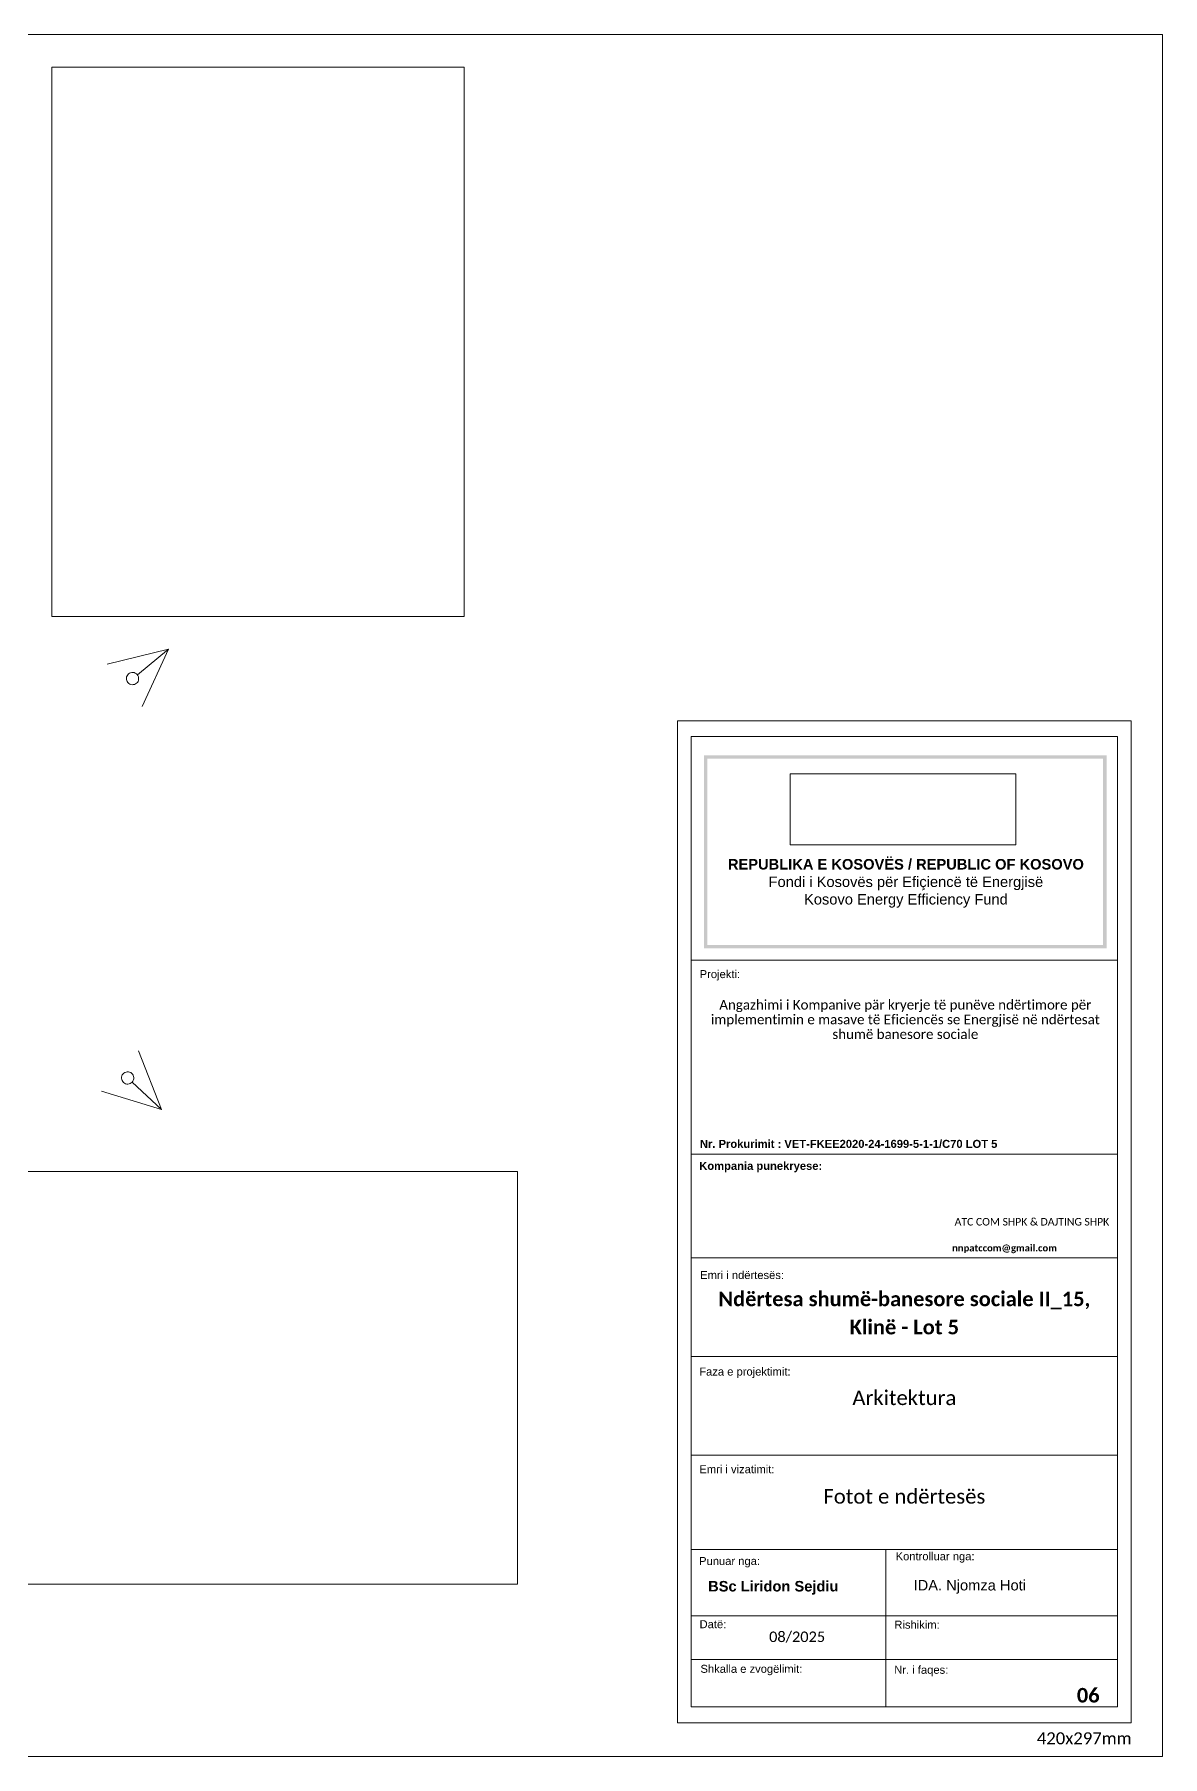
# Model space of a CAD drawing. Header units: feet. Extents: x 2814058 to 2855058, y -67651 to -38951.
# Drawn here: x 2836248 to 2855058, y -67651 to -38951 of the extents above; entities that cross this region are included whole.
import ezdxf

# ---------------------------------------------------------------- set-up
doc = ezdxf.new("R2010")
doc.units = ezdxf.units.FT
doc.header["$MEASUREMENT"] = 0
doc.header["$XCLIPFRAME"] = 0
for name, color, linetype, lineweight in [('Annotation - Text_Pen_No__1', 7, 'Continuous', 0), ('Dimensioning - General_Pen_No__41', 7, 'Continuous', 0), ('Shell - Roof_Pen_No__1', 7, 'Continuous', 0), ('Shell - Roof_Pen_No__21', 7, 'Continuous', 0)]:
    doc.layers.add(name, color=color, linetype=linetype, lineweight=lineweight)
for name, color, linetype, lineweight, true_color in [('Annotation - Text_Pen_No__61', 7, 'Continuous', 0, 0x6a6a6a), ('Drawing & Figure_Pen_No__48', 7, 'Continuous', 0, 0xa80f02), ('Shell - Roof_Pen_No__61', 7, 'Continuous', 0, 0x6a6a6a), ('Structural - Bearing_Pen_No__86', 7, 'Continuous', 0, 0x5555ff)]:
    doc.layers.add(name, color=color, linetype=linetype, lineweight=lineweight, true_color=true_color)
doc.layers.add('Drawing & Figure', color=7, linetype='Continuous')
doc.styles.add('GENERATED_STYLE_1', font='arialbd.ttf')
doc.styles.add('GENERATED_STYLE_2', font='calibrib.ttf')
doc.styles.add('GENERATED_STYLE_3', font='arial.ttf')
doc.styles.add('GENERATED_STYLE_4', font='calibri.ttf')
doc.styles.add('GENERATED_STYLE_5', font='calibril.ttf')
picture_1 = doc.add_image_def('image1.png', size_in_pixel=(354, 134))
picture_2 = doc.add_image_def('image3.jpg', size_in_pixel=(2464, 3280))
picture_3 = doc.add_image_def('image4.jpg', size_in_pixel=(3280, 2464))

msp = doc.modelspace()

# ---------------------------------------------------------------- hatches: boundary and pattern name
at = {"layer": 'Structural - Bearing_Pen_No__86', "linetype": 'Continuous', "lineweight": 0, "true_color": 0x5555ff}
for points in [[(2847411, -50965), (2848682, -50965), (2848682, -51023), (2847469, -51023), (2847469, -54049), (2847411, -54049)], [(2848021, -51023), (2848021, -50965), (2854123, -50965), (2854123, -54049), (2854065, -54049), (2854065, -51023)], [(2847411, -52998), (2847469, -52998), (2847469, -54127), (2848682, -54127), (2848682, -54184), (2847411, -54184)], [(2848021, -54184), (2848021, -54127), (2854065, -54127), (2854065, -52998), (2854123, -52998), (2854123, -54184)]]:
    msp.add_hatch(color=173, dxfattribs=at).paths.add_polyline_path(points)

# ---------------------------------------------------------------- linework, layer by layer
at = {"layer": 'Drawing & Figure_Pen_No__48', "color": 14, "linetype": 'Continuous', "lineweight": 0, "true_color": 0xa80f02, "flags": 128}
for points in [[(2838482, -49194), (2837461, -49447)], [(2838482, -49194), (2837964, -49623)], [(2838482, -49194), (2838043, -50150)], [(2838369, -56870), (2837984, -55891)], [(2838369, -56870), (2837876, -56413)], [(2838369, -56870), (2837364, -56560)]]:
    msp.add_lwpolyline(points, dxfattribs=at)
for points in [[(2837877, -49788, 0.414214), (2837986, -49694, 0.414214), (2837892, -49584, 0.414214), (2837782, -49679, 0.414214)], [(2837700, -56348, 0.414214), (2837808, -56444, 0.414214), (2837904, -56336, 0.414214), (2837796, -56240, 0.414214)]]:
    msp.add_lwpolyline(points, format="xyb", close=True, dxfattribs=at)
at = {"layer": 'Shell - Roof_Pen_No__1', "color": 7, "linetype": 'Continuous', "lineweight": 0}
for p, q in [((2846969, -50390), (2854535, -50390)), ((2846969, -57613), (2846969, -50390)), ((2854535, -50390), (2854535, -67090)), ((2847199, -57613), (2847199, -50653)), ((2847199, -50653), (2854304, -50653)), ((2854304, -50653), (2854304, -57613)), ((2854304, -54377), (2847199, -54377)), ((2847199, -66820), (2847199, -54943)), ((2854304, -54943), (2854304, -66820)), ((2854304, -57613), (2847199, -57613)), ((2854304, -57613), (2847199, -57613)), ((2854304, -59342), (2847199, -59342)), ((2854304, -60984), (2847199, -60984)), ((2854304, -62626), (2847199, -62626)), ((2854304, -64198), (2847199, -64198)), ((2850443, -64198), (2850443, -66820)), ((2854304, -65305), (2847199, -65305)), ((2854304, -66033), (2847199, -66033)), ((2854304, -66820), (2847199, -66820)), ((2854535, -67090), (2846969, -67090))]:
    msp.add_line(p, q, dxfattribs=at)
at = {"layer": 'Shell - Roof_Pen_No__21', "color": 7, "linetype": 'Continuous', "lineweight": 0}
for p, q in [((2814058, -38951), (2855058, -38951)), ((2855058, -67651), (2855058, -38951)), ((2855058, -67651), (2855058, -38951)), ((2814058, -67651), (2855058, -67651))]:
    msp.add_line(p, q, dxfattribs=at)
at = {"layer": 'Shell - Roof_Pen_No__61', "color": 251, "linetype": 'Continuous', "lineweight": 0, "true_color": 0x6a6a6a}
msp.add_line((2846969, -67090), (2846969, -54943), dxfattribs=at)

# ---------------------------------------------------------------- texts
at = {"layer": 'Annotation - Text_Pen_No__1', "color": 7}
for s, style, p in [('IDA. Njomza Hoti', 'GENERATED_STYLE_3', (2850906, -64883)), ('08/2025', 'GENERATED_STYLE_4', (2848497, -65743))]:
    msp.add_text(s, height=175, dxfattribs=dict(at, style=style)).set_placement(p)
at = {"layer": 'Annotation - Text_Pen_No__1', "color": 7, "linetype": 'Continuous', "lineweight": 0, "attachment_point": 2}
for s, insert, char_height, style in [('\\A1;REPUBLIKA E KOSOVËS / REPUBLIC OF KOSOVO\\P{\\fArial|b0|i0|c0|p34;Fondi i Kosovës për Efiçiencë të Energjisë\\PKosovo Energy Efficiency Fund\\P}', (2850778, -52693), 175, 'GENERATED_STYLE_1'), ('\\A1;Arkitektura', (2850752, -61551), 242.5, 'GENERATED_STYLE_4'), ('\\A1;Fotot e ndërtesës', (2850752, -63194), 242.5, 'GENERATED_STYLE_4'), ('\\A1; 06', (2853776, -66508), 242.5, 'GENERATED_STYLE_2')]:
    msp.add_mtext(s, dxfattribs=dict(at, insert=insert, char_height=char_height, style=style))
at = {"layer": 'Annotation - Text_Pen_No__1', "color": 7, "linetype": 'Continuous', "lineweight": 5, "insert": (2850769, -55042), "char_height": 160, "width": 6798, "attachment_point": 2, "line_spacing_factor": 0.919632, "style": 'GENERATED_STYLE_5'}
msp.add_mtext('\\A1;Angazhimi i Kompanive pär kryerje të punëve ndërtimore për implementimin e masave të Eficiencës se Energjisë në ndërtesat shumë banesore sociale', dxfattribs=at)
at = {"layer": 'Annotation - Text_Pen_No__1', "color": 7, "linetype": 'Continuous', "lineweight": 5, "attachment_point": 2}
for s, insert, char_height, style in [('\\A1;ATC COM SHPK & DAJTING SHPK ', (2852879, -58676), 125, 'GENERATED_STYLE_4'), ('\\A1;BSc Liridon Sejdiu', (2848567, -64725), 175, 'GENERATED_STYLE_1')]:
    msp.add_mtext(s, dxfattribs=dict(at, insert=insert, char_height=char_height, style=style))
at = {"layer": 'Annotation - Text_Pen_No__1', "color": 7, "linetype": 'Continuous', "lineweight": 0, "insert": (2850752, -59903), "char_height": 242.5, "attachment_point": 2, "line_spacing_factor": 1.16153, "style": 'GENERATED_STYLE_2'}
msp.add_mtext('\\A1;Ndërtesa shumë-banesore sociale II_15, \\PKlinë - Lot 5', dxfattribs=at)
at = {"layer": 'Annotation - Text_Pen_No__61', "color": 251, "linetype": 'Continuous', "lineweight": 0, "true_color": 0x6a6a6a, "insert": (2853751, -67247), "char_height": 200, "attachment_point": 2, "style": 'GENERATED_STYLE_4'}
msp.add_mtext('\\A1;420x297mm', dxfattribs=at)
at = {"layer": 'Dimensioning - General_Pen_No__41', "color": 7, "linetype": 'Continuous', "lineweight": 0, "attachment_point": 7}
for s, insert, char_height, style in [('\\A1;Projekti:', (2847340, -54718), 133.38, 'GENERATED_STYLE_3'), ('\\A1;Kompania punekryese:', (2847333, -57914), 133.38, 'GENERATED_STYLE_1'), ('\\A1;Emri i ndërtesës:', (2847348, -59695), 133.38, 'GENERATED_STYLE_3'), ('\\A1;Faza e projektimit:', (2847333, -61342), 133.38, 'GENERATED_STYLE_3'), ('\\A1;Emri i vizatimit:', (2847334, -62931), 133.38, 'GENERATED_STYLE_3'), ('\\A1;Kontrolluar nga:', (2850607, -64420), 133.38, 'GENERATED_STYLE_3'), ('\\A1;Punuar nga:', (2847330, -64499), 133.38, 'GENERATED_STYLE_3'), ('\\A1;Datë:', (2847338, -65514), 133.4, 'GENERATED_STYLE_3'), ('\\A1;Rishikim:', (2850586, -65522), 133.38, 'GENERATED_STYLE_3'), ('\\A1;Shkalla e zvogëlimit:', (2847353, -66296), 133.38, 'GENERATED_STYLE_3'), ('\\A1;Nr. i faqes:', (2850584, -66312), 133.38, 'GENERATED_STYLE_3')]:
    msp.add_mtext(s, dxfattribs=dict(at, insert=insert, char_height=char_height, style=style))
at = {"layer": 'Dimensioning - General_Pen_No__41', "color": 7, "linetype": 'Continuous', "lineweight": 5, "insert": (2847344, -57511), "char_height": 133.37, "attachment_point": 7, "style": 'GENERATED_STYLE_1'}
msp.add_mtext('\\A1;Nr. Prokurimit : VET-FKEE2020-24-1699-5-1-1/C70 LOT 5', dxfattribs=at)
at = {"layer": 'Dimensioning - General_Pen_No__41', "color": 7, "linetype": 'Continuous', "lineweight": 5, "insert": (2851549, -59263), "char_height": 115, "attachment_point": 7, "line_spacing_factor": 0.922253, "style": 'GENERATED_STYLE_1'}
msp.add_mtext('\\A1;\\pt737.29,1517,2350.4,3281.9;{\\fCalibri|b1|i0|c0|p34;nnpatccom@gmail.com}', dxfattribs=at)

# ---------------------------------------------------------------- pictures from other files: only their frames are drawn
at = {"layer": 'Drawing & Figure', "linetype": 'Continuous', "lineweight": 0}
image = msp.add_image(picture_2, insert=(2836537, -48649), size_in_units=(6875, 9151), dxfattribs=at)
image.set_boundary_path([(-0.5, -0.5), (2463.5, 3279.5)])
image = msp.add_image(picture_1, insert=(2848851, -52458), size_in_units=(3759, 1184), dxfattribs=at)
image.set_boundary_path([(-0.5, -0.5), (353.5, 133.5)])
image = msp.add_image(picture_3, insert=(2835149, -64778), size_in_units=(9151, 6875), dxfattribs=at)
image.set_boundary_path([(-0.5, -0.5), (3279.5, 2463.5)])

doc.saveas('drawing.dxf')
